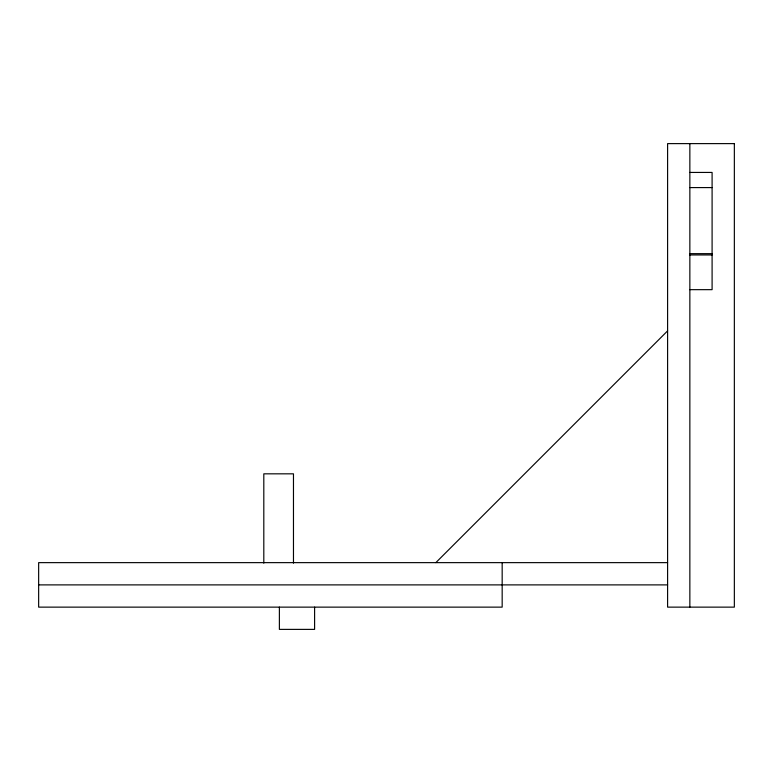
<?xml version="1.0" encoding="UTF-8"?>
<svg xmlns="http://www.w3.org/2000/svg" width="773" height="773" viewBox="0 0 773 773"><rect width="100%" height="100%" fill="white"/><g stroke="black" fill="none" stroke-linecap="round" stroke-linejoin="round"><path stroke-width="1.16" d="M435.846 562.638L667.601 330.873M689.854 172.437L712.097 172.437L712.097 289.662L689.854 289.662M689.854 187.588L712.097 187.588M689.854 253.66L712.097 253.66M689.854 254.955L712.097 254.955M667.601 562.638L38.65 562.638L38.65 607.134L502.17 607.134L502.17 562.638M38.65 584.89L667.601 584.89M689.854 143.614L689.854 607.134M314.601 607.134L314.601 629.386L279.382 629.386L279.382 607.134M293.469 563.159L293.469 473.83L263.806 473.83L263.806 563.159M734.35 143.614L667.601 143.614L667.601 607.134L734.35 607.134L734.35 143.614"/></g></svg>
